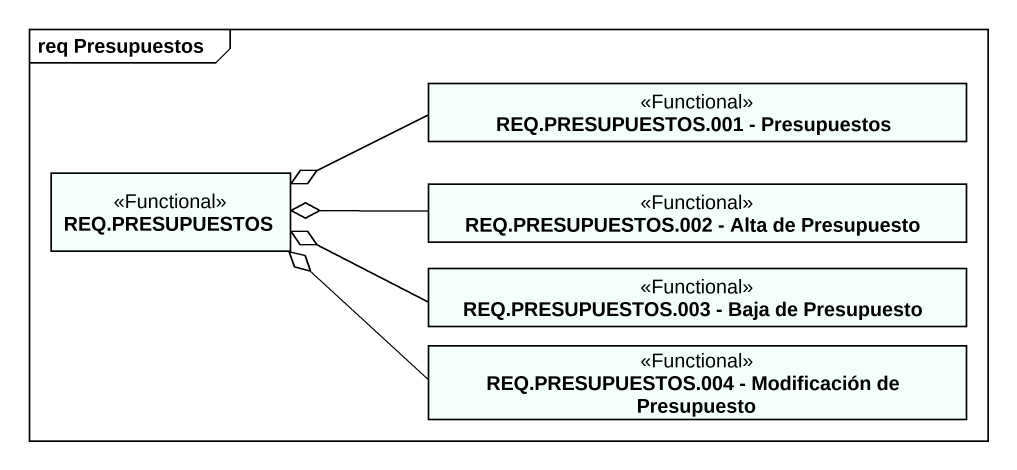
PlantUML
@startuml
mainframe req Presupuestos
hide circle
hide empty members
class "REQ.PRESUPUESTOS.001 - Presupuestos" as REQ_PRESUPUESTOS_001 <<Functional>> #F5FFFA
class "REQ.PRESUPUESTOS" as REQ_PRESUPUESTOS <<Functional>> #F5FFFA
class "REQ.PRESUPUESTOS.002 - Alta de Presupuesto" as REQ_PRESUPUESTOS_002_Alta <<Functional>> #F5FFFA
class "REQ.PRESUPUESTOS.003 - Baja de Presupuesto" as REQ_PRESUPUESTOS_003_Baja <<Functional>> #F5FFFA
class "REQ.PRESUPUESTOS.004 - Modificación de Presupuesto" as REQ_PRESUPUESTOS_004 <<Functional>> #F5FFFA
REQ_PRESUPUESTOS_001 -left-o REQ_PRESUPUESTOS
REQ_PRESUPUESTOS_002_Alta -left-o REQ_PRESUPUESTOS
REQ_PRESUPUESTOS_003_Baja -left-o REQ_PRESUPUESTOS
REQ_PRESUPUESTOS_004 -left-o REQ_PRESUPUESTOS
@enduml
